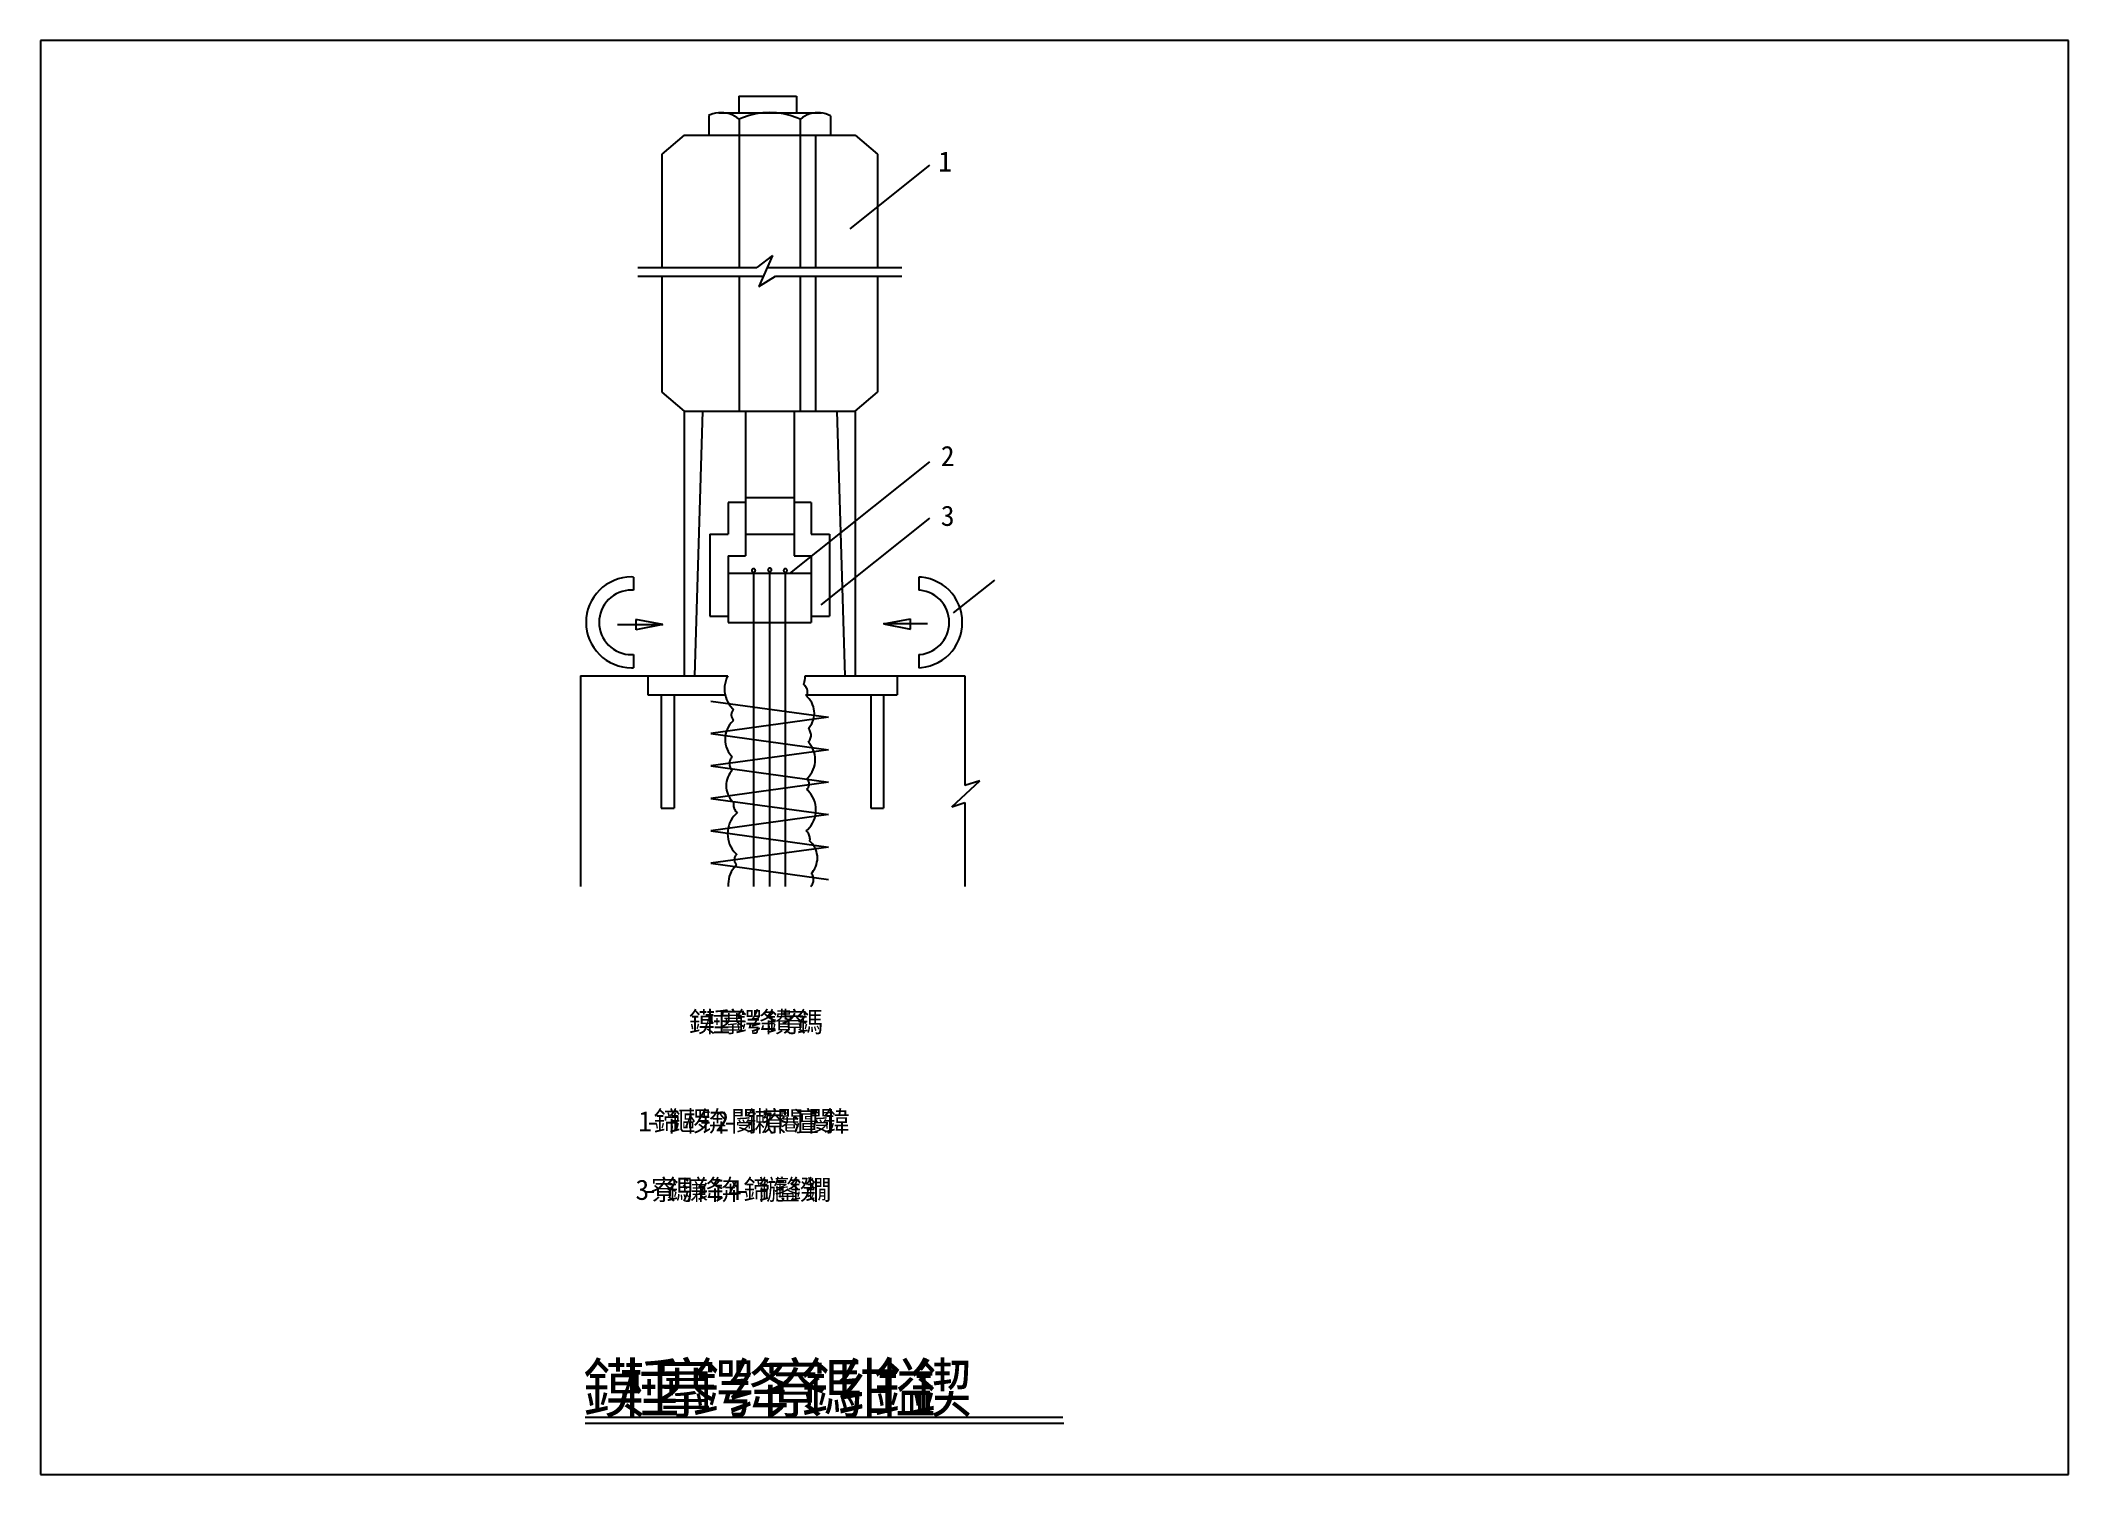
# Model space of a CAD drawing. Header units: metres. Extents: x 0 to 420, y 0 to 297.
import ezdxf

# ---------------------------------------------------------------- set-up
doc = ezdxf.new("R2010")
doc.units = ezdxf.units.M

msp = doc.modelspace()

# ---------------------------------------------------------------- linework, layer by layer
for p, q in [((420, 297), (0, 297)), ((0, 297), (0, 0)), ((420, 0), (420, 297)), ((140.46, 282.01), (161.72, 282.01)), ((144.62, 285.49), (144.62, 282.01)), ((144.62, 285.49), (156.58, 285.49)), ((156.58, 285.49), (156.58, 282.01)), ((133.33, 277.37), (128.68, 273.44)), ((133.33, 277.37), (168.69, 277.37)), ((138.41, 281.39), (138.41, 277.37)), ((144.71, 280.7), (144.71, 249.98)), ((157.31, 280.7), (157.31, 249.98)), ((160.5, 277.37), (160.5, 249.98)), ((163.61, 281.39), (163.61, 277.37)), ((168.69, 277.37), (173.34, 273.44)), ((128.68, 273.44), (128.68, 249.98)), ((173.34, 273.44), (173.34, 249.98)), ((167.68, 258), (184.15, 271.17)), ((151.59, 252.48), (148.32, 249.98)), ((151.59, 252.48), (148.73, 246.06)), ((123.72, 249.98), (148.32, 249.98)), ((123.72, 248.2), (149.68, 248.2)), ((128.68, 248.2), (128.68, 224.2)), ((144.71, 248.2), (144.71, 220.27)), ((148.73, 246.06), (152.24, 248.2)), ((150.48, 249.98), (178.38, 249.98)), ((152.24, 248.2), (178.38, 248.2)), ((157.31, 248.2), (157.31, 220.27)), ((160.5, 248.2), (160.5, 220.27)), ((173.34, 248.2), (173.34, 224.2)), ((128.68, 224.2), (133.33, 220.27)), ((168.69, 220.27), (173.34, 224.2)), ((133.33, 220.27), (133.33, 165.45)), ((133.33, 220.27), (168.69, 220.27)), ((137.11, 220.27), (135.43, 165.45)), ((145.97, 220.27), (145.97, 190.28)), ((156.05, 220.27), (156.05, 190.28)), ((164.91, 220.27), (166.59, 165.45)), ((168.69, 220.27), (168.69, 165.45)), ((155.2, 186.63), (184.15, 209.77)), ((145.97, 202.37), (156.05, 202.37)), ((145.97, 201.31), (142.4, 201.31)), ((142.4, 201.31), (142.4, 194.73)), ((159.62, 201.31), (156.05, 201.31)), ((159.62, 201.31), (159.62, 194.73)), ((161.64, 180.1), (184.15, 198.1)), ((138.62, 194.73), (138.62, 177.76)), ((138.62, 194.73), (142.4, 194.73)), ((145.97, 194.73), (156.05, 194.73)), ((159.62, 194.73), (163.4, 194.73)), ((163.4, 194.73), (163.4, 177.76)), ((142.4, 190.28), (142.4, 176.49)), ((142.4, 190.28), (145.97, 190.28)), ((156.05, 190.28), (159.62, 190.28)), ((159.62, 190.28), (159.62, 176.49)), ((122.79, 185.88), (122.79, 183.16)), ((142.4, 186.67), (159.62, 186.67)), ((147.66, 186.67), (147.66, 121.81)), ((150.96, 186.67), (150.96, 121.81)), ((154.25, 186.67), (154.25, 121.81)), ((181.93, 185.88), (181.93, 183.16)), ((189.09, 178.46), (197.61, 185.26)), ((128.87, 176.02), (123.29, 177.09)), ((123.29, 177.09), (123.29, 174.96)), ((138.62, 177.76), (142.4, 177.76)), ((142.4, 176.49), (159.62, 176.49)), ((159.62, 177.76), (163.4, 177.76)), ((174.57, 176.17), (180.15, 177.22)), ((180.15, 175.09), (180.15, 177.22)), ((119.49, 176.02), (128.87, 176.02)), ((128.87, 176.02), (123.29, 174.96)), ((183.72, 176.17), (174.57, 176.17)), ((174.57, 176.17), (180.15, 175.09)), ((122.79, 169.81), (122.79, 167.09)), ((181.93, 169.81), (181.93, 167.09)), ((111.85, 165.45), (142.35, 165.45)), ((111.85, 165.45), (111.85, 121.81)), ((125.75, 165.45), (125.75, 161.47)), ((158.39, 165.45), (191.45, 165.45)), ((177.41, 165.45), (177.41, 161.47)), ((191.45, 165.45), (191.45, 142.72)), ((125.75, 161.47), (141.78, 161.47)), ((128.56, 161.47), (128.56, 137.99)), ((131.21, 161.47), (131.21, 137.99)), ((138.83, 160.19), (163.19, 156.83)), ((158.41, 161.47), (177.41, 161.47)), ((171.95, 161.47), (171.95, 137.99)), ((174.61, 161.47), (174.61, 137.99)), ((163.19, 156.83), (138.83, 153.47)), ((138.83, 153.47), (163.19, 150.11)), ((163.19, 150.11), (138.83, 146.75)), ((138.83, 146.75), (163.19, 143.39)), ((163.19, 143.39), (138.83, 140.03)), ((188.74, 138.28), (194.54, 143.69)), ((194.54, 143.69), (191.45, 142.72)), ((138.83, 140.03), (163.19, 136.67)), ((188.74, 138.28), (191.45, 139.17)), ((191.45, 139.17), (191.45, 121.81)), ((128.56, 137.99), (131.21, 137.99)), ((163.19, 136.67), (138.83, 133.31)), ((171.95, 137.99), (174.61, 137.99)), ((138.83, 133.31), (163.19, 129.95)), ((163.19, 129.95), (138.83, 126.59)), ((138.83, 126.59), (163.19, 123.23)), ((112.8, 11.89), (211.7, 11.89)), ((112.8, 10.59), (211.91, 10.59)), ((0, 0), (420, 0))]:
    msp.add_line(p, q)
for points in [[(144.71, 280.7), (144.23, 281.06), (143.73, 281.36), (143.21, 281.61), (142.67, 281.8), (142.11, 281.94), (141.54, 282.03), (140.96, 282.05), (140.39, 282.03), (139.82, 281.94), (139.26, 281.8), (138.71, 281.61), (138.37, 281.45)], [(157.31, 280.7), (156.63, 281.01), (155.27, 281.49), (153.87, 281.84), (152.45, 282.05), (151.01, 282.12), (149.57, 282.05), (148.15, 281.84), (146.75, 281.49), (145.39, 281.01), (144.71, 280.7)], [(163.61, 281.39), (163.15, 281.61), (162.62, 281.8), (162.08, 281.93), (161.53, 282.01), (160.97, 282.04), (160.42, 282.01), (159.86, 281.93), (159.32, 281.8), (158.8, 281.61), (158.29, 281.37), (157.82, 281.08), (157.37, 280.75), (157.31, 280.7)], [(122.79, 185.88), (122.38, 185.89), (121.45, 185.85), (120.54, 185.71), (119.65, 185.49), (118.78, 185.17), (117.94, 184.78), (117.15, 184.31), (116.41, 183.76), (115.73, 183.14), (115.11, 182.45), (114.56, 181.71), (114.08, 180.92), (113.69, 180.09), (113.38, 179.22), (113.15, 178.32), (113.02, 177.41), (112.97, 176.49), (113.02, 175.57), (113.15, 174.65), (113.38, 173.76), (113.69, 172.89), (114.08, 172.06), (114.56, 171.26), (115.11, 170.52), (115.73, 169.84), (116.41, 169.22), (117.15, 168.67), (117.94, 168.2), (118.78, 167.8), (119.65, 167.49), (120.54, 167.27), (121.45, 167.13), (122.38, 167.08), (122.79, 167.09)], [(148.04, 187.24), (148.04, 187.27), (148.03, 187.31), (148.02, 187.34), (148.01, 187.38), (148, 187.41), (147.98, 187.44), (147.96, 187.47), (147.93, 187.5), (147.91, 187.52), (147.88, 187.54), (147.85, 187.56), (147.81, 187.58), (147.78, 187.59), (147.74, 187.6), (147.71, 187.6), (147.67, 187.6), (147.64, 187.6), (147.6, 187.6), (147.57, 187.59), (147.53, 187.58), (147.5, 187.56), (147.47, 187.54), (147.44, 187.52), (147.41, 187.5), (147.39, 187.47), (147.37, 187.44), (147.35, 187.41), (147.33, 187.38), (147.32, 187.34), (147.31, 187.31), (147.31, 187.27), (147.31, 187.24), (147.31, 187.24)], [(147.31, 187.24), (147.31, 187.2), (147.31, 187.16), (147.32, 187.13), (147.33, 187.1), (147.35, 187.06), (147.37, 187.03), (147.39, 187), (147.41, 186.98), (147.44, 186.95), (147.47, 186.93), (147.5, 186.91), (147.53, 186.9), (147.57, 186.88), (147.6, 186.88), (147.64, 186.87), (147.67, 186.87), (147.71, 186.87), (147.74, 186.88), (147.78, 186.88), (147.81, 186.9), (147.85, 186.91), (147.88, 186.93), (147.91, 186.95), (147.93, 186.98), (147.96, 187), (147.98, 187.03), (148, 187.06), (148.01, 187.1), (148.02, 187.13), (148.03, 187.16), (148.04, 187.2), (148.04, 187.24), (148.04, 187.24)], [(151.39, 187.36), (151.39, 187.39), (151.39, 187.43), (151.38, 187.46), (151.37, 187.5), (151.35, 187.53), (151.33, 187.56), (151.31, 187.59), (151.29, 187.62), (151.26, 187.64), (151.23, 187.66), (151.2, 187.68), (151.17, 187.7), (151.13, 187.71), (151.1, 187.72), (151.06, 187.72), (151.03, 187.72), (150.99, 187.72), (150.96, 187.72), (150.92, 187.71), (150.89, 187.7), (150.85, 187.68), (150.82, 187.66), (150.79, 187.64), (150.77, 187.62), (150.74, 187.59), (150.72, 187.56), (150.7, 187.53), (150.69, 187.5), (150.68, 187.46), (150.67, 187.43), (150.66, 187.39), (150.66, 187.36), (150.66, 187.36)], [(150.66, 187.36), (150.66, 187.32), (150.67, 187.28), (150.68, 187.25), (150.69, 187.22), (150.7, 187.18), (150.72, 187.15), (150.74, 187.12), (150.77, 187.1), (150.79, 187.07), (150.82, 187.05), (150.85, 187.03), (150.89, 187.02), (150.92, 187), (150.96, 187), (150.99, 186.99), (151.03, 186.99), (151.06, 186.99), (151.1, 187), (151.13, 187), (151.17, 187.02), (151.2, 187.03), (151.23, 187.05), (151.26, 187.07), (151.29, 187.1), (151.31, 187.12), (151.33, 187.15), (151.35, 187.18), (151.37, 187.22), (151.38, 187.25), (151.39, 187.28), (151.39, 187.32), (151.39, 187.36), (151.39, 187.36)], [(154.63, 187.24), (154.63, 187.27), (154.62, 187.31), (154.61, 187.34), (154.6, 187.38), (154.59, 187.41), (154.57, 187.44), (154.55, 187.47), (154.52, 187.5), (154.49, 187.52), (154.47, 187.54), (154.43, 187.56), (154.4, 187.58), (154.37, 187.59), (154.33, 187.6), (154.3, 187.6), (154.26, 187.6), (154.23, 187.6), (154.19, 187.6), (154.15, 187.59), (154.12, 187.58), (154.09, 187.56), (154.06, 187.54), (154.03, 187.52), (154, 187.5), (153.98, 187.47), (153.96, 187.44), (153.94, 187.41), (153.92, 187.38), (153.91, 187.34), (153.9, 187.31), (153.9, 187.27), (153.89, 187.24), (153.89, 187.24)], [(153.89, 187.24), (153.9, 187.2), (153.9, 187.16), (153.91, 187.13), (153.92, 187.1), (153.94, 187.06), (153.96, 187.03), (153.98, 187), (154, 186.98), (154.03, 186.95), (154.06, 186.93), (154.09, 186.91), (154.12, 186.9), (154.15, 186.88), (154.19, 186.88), (154.23, 186.87), (154.26, 186.87), (154.3, 186.87), (154.33, 186.88), (154.37, 186.88), (154.4, 186.9), (154.43, 186.91), (154.47, 186.93), (154.49, 186.95), (154.52, 186.98), (154.55, 187), (154.57, 187.03), (154.59, 187.06), (154.6, 187.1), (154.61, 187.13), (154.62, 187.16), (154.63, 187.2), (154.63, 187.24), (154.63, 187.24)], [(181.93, 167.09), (182.43, 167.13), (183.34, 167.27), (184.24, 167.49), (185.11, 167.8), (185.94, 168.2), (186.73, 168.67), (187.47, 169.22), (188.16, 169.84), (188.78, 170.52), (189.33, 171.26), (189.8, 172.06), (190.2, 172.89), (190.51, 173.76), (190.73, 174.65), (190.87, 175.57), (190.91, 176.49), (190.87, 177.41), (190.73, 178.32), (190.51, 179.22), (190.2, 180.09), (189.8, 180.92), (189.33, 181.71), (188.78, 182.45), (188.16, 183.14), (187.47, 183.76), (186.73, 184.31), (185.94, 184.78), (185.11, 185.17), (184.24, 185.49), (183.34, 185.71), (182.43, 185.85), (181.93, 185.88)], [(122.79, 183.16), (122.38, 183.17), (121.72, 183.14), (121.07, 183.05), (120.43, 182.89), (119.82, 182.67), (119.22, 182.38), (118.66, 182.05), (118.13, 181.66), (117.65, 181.22), (117.21, 180.73), (116.82, 180.2), (116.48, 179.64), (116.2, 179.05), (115.98, 178.43), (115.82, 177.79), (115.72, 177.14), (115.69, 176.49), (115.72, 175.83), (115.82, 175.18), (115.98, 174.55), (116.2, 173.93), (116.48, 173.34), (116.82, 172.77), (117.21, 172.25), (117.65, 171.76), (118.13, 171.32), (118.66, 170.93), (119.22, 170.59), (119.82, 170.31), (120.43, 170.09), (121.07, 169.93), (121.72, 169.83), (122.38, 169.8), (122.79, 169.81)], [(181.93, 169.81), (182.16, 169.83), (182.81, 169.93), (183.45, 170.09), (184.07, 170.31), (184.66, 170.59), (185.22, 170.93), (185.75, 171.32), (186.24, 171.76), (186.68, 172.25), (187.07, 172.77), (187.4, 173.34), (187.69, 173.93), (187.91, 174.55), (188.07, 175.18), (188.16, 175.83), (188.19, 176.49), (188.16, 177.14), (188.07, 177.79), (187.91, 178.43), (187.69, 179.05), (187.4, 179.64), (187.07, 180.2), (186.68, 180.73), (186.24, 181.22), (185.75, 181.66), (185.22, 182.05), (184.66, 182.38), (184.07, 182.67), (183.45, 182.89), (182.81, 183.05), (182.16, 183.14), (181.93, 183.16)], [(142.35, 165.45), (142.09, 164.9), (141.9, 164.36), (141.76, 163.82), (141.68, 163.26), (141.65, 162.69), (141.68, 162.13), (141.76, 161.57), (141.9, 161.02), (142.09, 160.49), (142.33, 159.98), (142.62, 159.5), (142.96, 159.04), (143.33, 158.63), (143.54, 158.43)], [(158.07, 163.67), (158.17, 163.97), (158.3, 164.45), (158.37, 164.95), (158.39, 165.45)], [(158.71, 161.15), (158.75, 161.28), (158.81, 161.5), (158.84, 161.72), (158.85, 161.95), (158.84, 162.17), (158.81, 162.4), (158.75, 162.62), (158.67, 162.83), (158.58, 163.03), (158.46, 163.23), (158.33, 163.41), (158.17, 163.58), (158.07, 163.67)], [(159.02, 154.52), (159.21, 154.74), (159.49, 155.1), (159.72, 155.49), (159.91, 155.91), (160.07, 156.33), (160.18, 156.77), (160.24, 157.22), (160.27, 157.68), (160.24, 158.13), (160.18, 158.58), (160.07, 159.02), (159.91, 159.45), (159.72, 159.86), (159.49, 160.25), (159.21, 160.62), (158.91, 160.95), (158.71, 161.15)], [(143.54, 156.22), (143.35, 156.05), (143, 155.66), (142.69, 155.24), (142.42, 154.79), (142.2, 154.32), (142.02, 153.83), (141.89, 153.32), (141.82, 152.8), (141.79, 152.28), (141.82, 151.76), (141.89, 151.24), (142.02, 150.74), (142.2, 150.24), (142.42, 149.77), (142.69, 149.32), (143, 148.9), (143.22, 148.65)], [(143.54, 158.43), (143.48, 158.38), (143.39, 158.28), (143.3, 158.16), (143.22, 158.03), (143.16, 157.9), (143.11, 157.76), (143.08, 157.62), (143.05, 157.48), (143.05, 157.33), (143.05, 157.18), (143.08, 157.04), (143.11, 156.9), (143.16, 156.76), (143.22, 156.63), (143.3, 156.5), (143.39, 156.38), (143.48, 156.27), (143.54, 156.22)], [(158.71, 144.1), (158.89, 144.28), (159.24, 144.67), (159.55, 145.09), (159.82, 145.54), (160.05, 146.01), (160.22, 146.5), (160.35, 147.01), (160.43, 147.53), (160.45, 148.05), (160.43, 148.57), (160.35, 149.09), (160.22, 149.59), (160.05, 150.08), (159.82, 150.56), (159.55, 151.01), (159.24, 151.43), (159.02, 151.68)], [(159.02, 151.68), (159.11, 151.78), (159.23, 151.94), (159.33, 152.12), (159.42, 152.3), (159.49, 152.49), (159.54, 152.69), (159.57, 152.89), (159.58, 153.1), (159.57, 153.3), (159.54, 153.5), (159.49, 153.7), (159.42, 153.9), (159.33, 154.08), (159.23, 154.26), (159.11, 154.42), (159.02, 154.52)], [(143.22, 148.65), (143.13, 148.55), (143.01, 148.39), (142.91, 148.21), (142.82, 148.03), (142.75, 147.84), (142.7, 147.64), (142.67, 147.43), (142.66, 147.23), (142.67, 147.03), (142.7, 146.82), (142.75, 146.63), (142.82, 146.43), (142.91, 146.25), (143.01, 146.07), (143.13, 145.91), (143.22, 145.81)], [(143.22, 145.81), (143.03, 145.59), (142.76, 145.22), (142.52, 144.84), (142.33, 144.42), (142.18, 144), (142.06, 143.55), (142, 143.11), (141.98, 142.65), (142, 142.2), (142.06, 141.75), (142.18, 141.31), (142.33, 140.88), (142.52, 140.47), (142.76, 140.08), (143.03, 139.71), (143.33, 139.37), (143.54, 139.18)], [(158.71, 141.9), (158.76, 141.95), (158.86, 142.05), (158.94, 142.17), (159.02, 142.3), (159.08, 142.43), (159.13, 142.57), (159.17, 142.71), (159.19, 142.85), (159.19, 143), (159.19, 143.15), (159.17, 143.29), (159.13, 143.43), (159.08, 143.57), (159.02, 143.7), (158.94, 143.83), (158.86, 143.95), (158.76, 144.05), (158.71, 144.1)], [(143.54, 139.18), (143.51, 139.02), (143.5, 138.8), (143.51, 138.57), (143.55, 138.35), (143.6, 138.13), (143.68, 137.91), (143.78, 137.71), (143.89, 137.52), (144.03, 137.34), (144.18, 137.17), (144.28, 137.07)], [(158.59, 133.28), (158.91, 133.57), (159.29, 133.99), (159.62, 134.44), (159.91, 134.92), (160.15, 135.43), (160.34, 135.96), (160.48, 136.51), (160.56, 137.07), (160.59, 137.64), (160.56, 138.2), (160.48, 138.76), (160.34, 139.31), (160.15, 139.84), (159.91, 140.35), (159.62, 140.83), (159.29, 141.28), (158.91, 141.7), (158.71, 141.9)], [(144.28, 137.07), (143.97, 136.78), (143.59, 136.36), (143.25, 135.91), (142.96, 135.43), (142.72, 134.92), (142.53, 134.38), (142.39, 133.84), (142.31, 133.28), (142.28, 132.71), (142.31, 132.15), (142.39, 131.59), (142.53, 131.04), (142.72, 130.51), (142.96, 130), (143.25, 129.52), (143.59, 129.06), (143.97, 128.65), (144.17, 128.45)], [(159.34, 131.17), (159.36, 131.33), (159.37, 131.55), (159.36, 131.78), (159.33, 132), (159.27, 132.22), (159.19, 132.43), (159.1, 132.64), (158.98, 132.83), (158.85, 133.01), (158.7, 133.18), (158.59, 133.28)], [(159.65, 124.54), (159.85, 124.76), (160.12, 125.12), (160.35, 125.51), (160.55, 125.93), (160.7, 126.35), (160.81, 126.79), (160.88, 127.24), (160.9, 127.7), (160.88, 128.15), (160.81, 128.6), (160.7, 129.04), (160.55, 129.47), (160.35, 129.88), (160.12, 130.27), (159.85, 130.64), (159.54, 130.97), (159.34, 131.17)], [(144.17, 126.24), (143.98, 126.07), (143.63, 125.68), (143.32, 125.26), (143.05, 124.81), (142.83, 124.34), (142.65, 123.85), (142.52, 123.34), (142.45, 122.82), (142.42, 122.3), (142.44, 121.81)], [(144.17, 128.45), (144.12, 128.4), (144.02, 128.3), (143.93, 128.18), (143.86, 128.05), (143.79, 127.92), (143.74, 127.78), (143.71, 127.64), (143.69, 127.5), (143.68, 127.35), (143.69, 127.2), (143.71, 127.06), (143.74, 126.92), (143.79, 126.78), (143.86, 126.65), (143.93, 126.52), (144.02, 126.4), (144.12, 126.29), (144.17, 126.24)], [(159.55, 121.81), (159.64, 121.91), (159.76, 122.08), (159.87, 122.25), (159.96, 122.44), (160.02, 122.63), (160.07, 122.83), (160.1, 123.03), (160.11, 123.23), (160.1, 123.44), (160.07, 123.64), (160.02, 123.84), (159.96, 124.03), (159.87, 124.21), (159.76, 124.39), (159.65, 124.54)]]:
    msp.add_lwpolyline(points)

# ---------------------------------------------------------------- texts
for s, height, p in [('1', 4.2, (185.94, 269.86)), ('2', 4.2, (186.45, 208.85)), ('3', 4.2, (186.45, 196.47)), ('鏌', 4.2, (134.26, 91.64)), ('棰', 4.2, (137.46, 91.64)), ('搴', 4.2, (140.66, 91.64)), ('鍔', 4.2, (143.85, 91.64)), ('绛', 4.2, (147.05, 91.64)), ('鐨', 4.2, (150.24, 91.64)), ('寮', 4.2, (153.44, 91.64)), ('鎷', 4.2, (156.63, 91.64)), ('鍗', 4.2, (126.98, 71.07)), ('鏂', 4.2, (130.17, 71.07)), ('椤', 4.2, (133.37, 71.07)), ('锛', 4.2, (136.56, 71.07)), ('閿', 4.2, (142.95, 71.07)), ('鏉', 4.2, (146.15, 71.07)), ('寮', 4.2, (149.34, 71.07)), ('闀', 4.2, (152.54, 71.07)), ('澶', 4.2, (155.74, 71.07)), ('閿', 4.2, (158.93, 71.07)), ('鍏', 4.2, (162.13, 71.07)), ('1', 4.2, (123.78, 71.07)), ('-', 4.2, (125.38, 71.07)), ('2', 4.2, (139.76, 71.07)), ('-', 4.2, (141.36, 71.07)), ('3', 4.2, (123.21, 56.87)), ('寮', 4.2, (126.41, 56.87)), ('鎷', 4.2, (129.6, 56.87)), ('濂', 4.2, (132.8, 56.87)), ('绛', 4.2, (136, 56.87)), ('锛', 4.2, (139.19, 56.87)), ('4', 4.2, (142.39, 56.87)), ('鍗', 4.2, (145.58, 56.87)), ('鍦', 4.2, (148.78, 56.87)), ('鐜', 4.2, (151.97, 56.87)), ('鍨', 4.2, (155.17, 56.87)), ('鐗', 4.2, (158.36, 56.87)), ('-', 4.2, (124.81, 56.87)), ('-', 4.2, (143.98, 56.87)), ('鏌', 9.9, (112.28, 12.91)), ('棰', 9.9, (119.81, 12.91)), ('搴', 9.9, (127.35, 12.91)), ('鍔', 9.9, (134.88, 12.91)), ('绛', 9.9, (142.41, 12.91)), ('寮', 9.9, (149.95, 12.91)), ('鎷', 9.9, (157.48, 12.91)), ('绀', 9.9, (165.01, 12.91)), ('鎰', 9.9, (172.54, 12.91)), ('鍥', 9.9, (180.08, 12.91))]:
    msp.add_text(s, height=height).set_placement(p)

doc.saveas('drawing.dxf')
